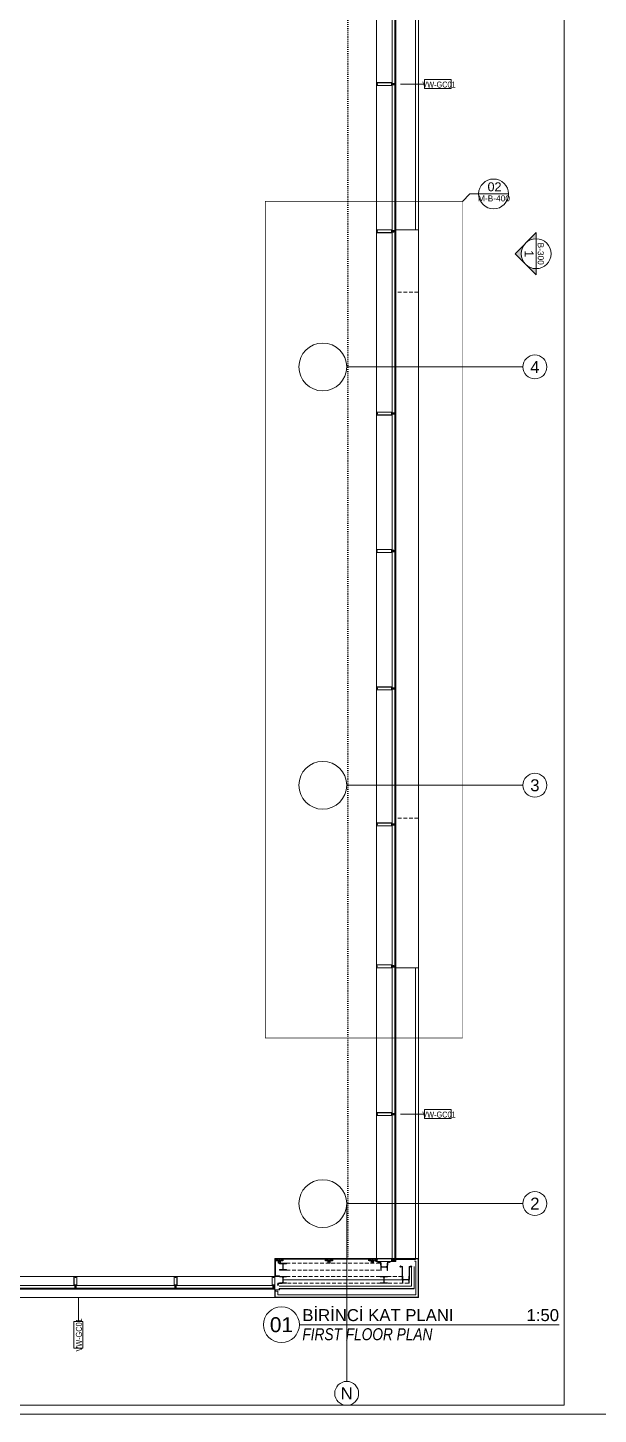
# Model space of a CAD drawing. Extents: x -2365 to 41970, y -230 to 8114.
# Drawn here: x 19547 to 20502, y 0 to 2320 of the extents above; entities that cross this region are included whole.
import ezdxf
from ezdxf.enums import TextEntityAlignment as Align

# ---------------------------------------------------------------- set-up
doc = ezdxf.new("R2010")
doc.units = 0
doc.header["$LTSCALE"] = 25
for name, pattern in [('DOT2', [0.125, 0, -0.125]), ('Grundrisse$0$AUSGEZOGEN', [2, 1, 1]), ('HIDDEN', [0.375, 0.25, -0.125]), ('HIDDEN2', [4.7625, 3.175, -1.5875])]:
    doc.linetypes.add(name, pattern=pattern)
doc.layers.get('0').update_dxf_attribs({"color": 9, "lineweight": 9})
for name, color, linetype, lineweight in [('01', 9, 'Continuous', 9), ('03', 18, 'Continuous', 9), ('06D', 9, 'Continuous', 9), ('09P', 9, 'Continuous', 9), ('10', 9, 'Continuous', 9), ('10A', 9, 'Continuous', 9), ('14', 9, 'Continuous', 9), ('15', 9, 'Continuous', 9), ('20', 9, 'DOT2', 9), ('21', 9, 'Continuous', 9), ('22', 8, 'Continuous', 9), ('24', 9, 'Continuous', 9), ('33', 9, 'BATTING', 9), ('40A', 9, 'Continuous', 9)]:
    doc.layers.add(name, color=color, linetype=linetype, lineweight=lineweight)
doc.styles.add('Arial', font='arial.ttf', dxfattribs={"height": 2.5})
doc.styles.add('MuuM_TEXT-ITALIC', font='ARIALNI.TTF')
doc.linetypes.add('BATTING', pattern='A,0.0001,-0.1,[134,ltypeshp.shx,S=0.1,R=0,X=-0.1,Y=0],-0.2,[134,ltypeshp.shx,S=0.1,R=180,X=0.1,Y=0],-0.1', length=0.4001)

# ---------------------------------------------------------------- blocks, each defined once
blk = doc.blocks.new('p-kolon-vw-çelik80')
at = {"layer": '01'}
blk.add_circle((0, 0), 40, dxfattribs=at)
blk = doc.blocks.new('0_drawinglabel')
blk.add_lwpolyline([(3, 0), (46.46, 0)])
blk.add_circle((0, 0), 3)
at = {"style": 'Arial'}
blk.add_attdef('CIZIMADI', text='', height=2, dxfattribs=at).set_placement((3.5, 0), align=Align.BOTTOM_LEFT)
blk.add_attdef('OLCEK', text='', height=2, dxfattribs=at).set_placement((46.46, 0), align=Align.BOTTOM_RIGHT)
blk.add_attdef('CIZIMNO', text='', height=2.5, dxfattribs=at).set_placement((0, 0), align=Align.MIDDLE)
at = {"style": 'MuuM_TEXT-ITALIC'}
blk.add_attdef('DRAWINGNAME', text='', height=2, dxfattribs=at).set_placement((3.5, -0.59), align=Align.TOP_LEFT)
blk.add_attdef('SCALE', text='', height=2, dxfattribs=at).set_placement((46.46, -0.59), align=Align.TOP_RIGHT)
blk = doc.blocks.new('prf-camderzi-20x6-p_1')
at = {"layer": '10A', "linetype": 'Continuous'}
for points in [[(0.2, -2.4), (0.1, -2.3), (0.1, 2.3), (0.2, 2.4), (0.8, 2.4), (0.8, 2.3), (0.9, 2.3), (1.2, 2.4), (1.2, 2.5), (0.1, 2.5), (0, 2.4), (0, 2.3), (0, -2.4), (0.1, -2.5), (0.1, -2.5), (1.2, -2.5), (1.2, -2.4), (0.9, -2.3), (0.8, -2.3), (0.8, -2.4)], [(1.1, 2.1), (1.1, 2), (1.1, 2), (1.2, 2), (1.2, 2.3), (0.8, 2.3), (0.8, 2.2), (0.8, 2.3), (0.7, 2.3), (0.7, 2.3), (0.5, 2.3), (0.4, 2.2), (0.2, 2.1), (0.2, 2.1), (0.2, 2.1), (0.3, 2.1), (0.6, 2.1), (0.7, 2), (0.7, 1.1), (0.8, 1), (0.9, 1), (1, 0.9), (1, 0), (1, 0), (1, 0), (1, -0.9), (0.9, -1), (0.8, -1), (0.7, -1.1), (0.7, -2), (0.6, -2), (0.3, -2), (0.2, -2.1), (0.2, -2.1), (0.2, -2.1), (0.4, -2.2), (0.5, -2.3), (0.7, -2.3), (0.7, -2.3), (0.8, -2.3), (0.8, -2.2), (0.8, -2.2), (1.2, -2.4), (1.2, -2), (1.1, -1.9), (1.1, -1.9), (1.1, -2.1), (0.9, -2.1), (0.8, -2), (0.8, -1.1), (1.1, -1.1), (1.1, -1.2), (1.1, -1.2), (1.2, -1.2), (1.2, 1.2), (1.1, 1.3), (1.1, 1.3), (1.1, 1.1), (0.8, 1.1), (0.8, 2), (0.9, 2.1)], [(6.2, -2.5), (31.9, -2.5), (32, -2.5), (32, -2.4), (32, 2.3), (31.9, 2.5), (31.9, 2.5), (6.2, 2.5), (6.2, 2.3), (6.3, 2.2), (6.4, 2.2), (6.4, 2.3), (6.6, 2.3), (6.6, 1.9), (6.6, 1.9), (6.6, 1.8), (6.6, 1.4), (6.4, 1.4), (6.4, 1.5), (6.3, 1.5), (6.2, 1.4), (6.2, 1.1), (6.4, 1.1), (6.4, 1.2), (6.6, 1.2), (6.6, 0.7), (6.5, 0.5), (6.4, 0.5), (5.3, 0.5), (5.2, 0.5), (5.2, 0.4), (5.3, 0.2), (5.4, 0.2), (5.5, 0.2), (5.6, 0.2), (5.6, 0.2), (5.6, 0.2), (5.8, 0.2), (5.8, 0.2), (5.8, 0.2), (6, 0.2), (6, 0.2), (6, 0.2), (6.1, 0.2), (6.2, 0.2), (6.2, 0.2), (6.3, 0.2), (6.3, 0.2), (6.4, 0.2), (6.4, 0.2), (6.6, 0.1), (6.7, 0), (6.6, -0.1), (6.4, -0.2), (6.3, -0.2), (6.2, -0.2), (6.2, -0.2), (6.1, -0.2), (6.1, -0.2), (6, -0.2), (5.9, -0.2), (5.9, -0.2), (5.9, -0.2), (5.7, -0.2), (5.7, -0.2), (5.7, -0.2), (5.6, -0.2), (5.5, -0.2), (5.5, -0.2), (5.4, -0.2), (5.3, -0.3), (5.2, -0.4), (5.2, -0.5), (5.3, -0.5), (6.4, -0.5), (6.5, -0.6), (6.6, -0.6), (6.6, -1.2), (6.4, -1.2), (6.4, -1.1), (6.2, -1.1), (6.2, -1.5), (6.3, -1.5), (6.4, -1.5), (6.4, -1.4), (6.6, -1.4), (6.6, -1.9), (6.6, -1.9), (6.6, -1.9), (6.6, -2.4), (6.4, -2.4), (6.4, -2.2), (6.3, -2.2), (6.2, -2.3)]]:
    blk.add_lwpolyline(points, close=True, dxfattribs=at)
at = {"layer": '10A', "linetype": 'Grundrisse$0$AUSGEZOGEN'}
for points in [[(5.2, -0.5), (5.2, -0.3), (5.3, -0.2), (5.4, -0.2), (5.6, -0.2), (5.8, -0.2), (5.8, -0.2), (5.9, -0.2), (5.9, -0.2), (5.9, -0.2), (6.1, -0.2), (6.2, -0.2), (6.2, -0.2), (6.4, -0.1), (6.4, 0), (6.4, 0.1), (6.2, 0.2), (6.2, 0.2), (6.1, 0.2), (5.9, 0.2), (5.9, 0.2), (5.9, 0.2), (5.8, 0.2), (5.8, 0.2), (5.6, 0.2), (5.4, 0.2), (5.3, 0.2), (5.2, 0.3), (5.2, 0.5), (2.4, 0.5), (2.3, 0.5), (2.1, 0.4), (2, 0.4), (2, 0.4), (2, 0.5), (2, 0.5), (2, 0.5), (1.4, 0.5), (1.3, 0.4), (1.4, 0.3), (1.5, 0.3), (1.5, 0.3), (1.5, 0.4), (1.8, 0.4), (1.9, 0.3), (2.2, 0), (2.2, 0), (2.2, 0), (1.9, -0.3), (1.8, -0.4), (1.5, -0.4), (1.5, -0.3), (1.5, -0.3), (1.4, -0.3), (1.3, -0.4), (1.4, -0.5), (1.4, -0.5), (2, -0.5), (2, -0.5), (2, -0.4), (2, -0.4), (2.1, -0.4), (2.3, -0.5), (2.4, -0.5)], [(2.8, 0.9), (2.8, 0.9), (2.7, 0.5), (2.8, 0.5), (2.9, 0.5), (2.9, 0.6), (2.9, 0.9), (3, 1), (3.1, 1.1), (3.4, 1.1), (3.5, 1.1), (3.5, 1.2), (3.4, 1.2), (3.1, 1.2), (3.1, 1.2), (3, 1.2), (3, 1.2), (3, 1.1), (2.9, 1.1), (2.9, 1.1), (2.8, 1), (2.8, 1)], [(3.7, 0.9), (3.7, 0.9), (3.6, 0.5), (3.7, 0.5), (3.8, 0.5), (3.8, 0.6), (3.8, 0.9), (3.9, 1), (4, 1.1), (4.3, 1.1), (4.3, 1.1), (4.4, 1.2), (4.3, 1.2), (4, 1.2), (4, 1.2), (3.9, 1.2), (3.9, 1.2), (3.8, 1.1), (3.8, 1.1), (3.8, 1.1), (3.7, 1), (3.7, 1)], [(4.6, 0.9), (4.5, 0.9), (4.5, 0.5), (4.6, 0.5), (4.7, 0.5), (4.7, 0.6), (4.7, 0.9), (4.8, 1), (4.9, 1.1), (5.2, 1.1), (5.2, 1.1), (5.2, 1.2), (5.2, 1.2), (4.9, 1.2), (4.9, 1.2), (4.8, 1.2), (4.8, 1.2), (4.7, 1.1), (4.7, 1.1), (4.6, 1.1), (4.6, 1), (4.6, 1)], [(2.8, -0.9), (2.8, -0.9), (2.7, -0.5), (2.8, -0.5), (2.9, -0.6), (2.9, -0.6), (2.9, -0.9), (3, -1), (3.1, -1.1), (3.4, -1.1), (3.5, -1.1), (3.5, -1.1), (3.4, -1.2), (3.1, -1.2), (3.1, -1.2), (3, -1.2), (3, -1.1), (3, -1.1), (2.9, -1.1), (2.9, -1.1), (2.8, -1), (2.8, -1)], [(3.7, -0.9), (3.7, -0.9), (3.6, -0.5), (3.7, -0.5), (3.8, -0.6), (3.8, -0.6), (3.8, -0.9), (3.9, -1), (4, -1.1), (4.3, -1.1), (4.3, -1.1), (4.4, -1.1), (4.3, -1.2), (4, -1.2), (4, -1.2), (3.9, -1.2), (3.9, -1.1), (3.8, -1.1), (3.8, -1.1), (3.8, -1.1), (3.7, -1), (3.7, -1)], [(4.6, -0.9), (4.5, -0.9), (4.5, -0.5), (4.6, -0.5), (4.7, -0.6), (4.7, -0.6), (4.7, -0.9), (4.8, -1), (4.9, -1.1), (5.2, -1.1), (5.2, -1.1), (5.2, -1.1), (5.2, -1.2), (4.9, -1.2), (4.9, -1.2), (4.8, -1.2), (4.8, -1.1), (4.7, -1.1), (4.7, -1.1), (4.6, -1.1), (4.6, -1), (4.6, -1)]]:
    blk.add_lwpolyline(points, close=True, dxfattribs=at)
at = {"layer": '10A', "linetype": 'Continuous'}
blk.add_lwpolyline([(6.8, -2.3), (6.8, 2.3), (31.8, 2.3), (31.8, 0.2), (31.7, 0.1), (31.3, 0.1), (31.2, 0.2), (31.2, 0.2), (31.2, 0.3), (31.1, 0.3), (31.1, 0.3), (31, 0.4), (31, 0.4), (31, 0.4), (30.9, 0.4), (30.8, 0.5), (30.8, 0.5), (30.7, 0.5), (30.7, 0.4), (30.6, 0.4), (30.6, 0.4), (30.5, 0.4), (30.5, 0.3), (30.4, 0.3), (30.4, 0.2), (30.5, 0.1), (30.7, 0.1), (30.7, 0.2), (30.7, 0.2), (30.8, 0.2), (30.9, 0.2), (30.9, 0.2), (30.9, 0.1), (31, 0.1), (31, 0), (31, -0.1), (30.9, -0.1), (30.9, -0.1), (30.9, -0.2), (30.8, -0.2), (30.7, -0.2), (30.7, -0.1), (30.7, -0.1), (30.6, -0.1), (30.5, -0.1), (30.4, -0.2), (30.4, -0.3), (30.5, -0.3), (30.5, -0.3), (30.6, -0.4), (30.6, -0.4), (30.7, -0.4), (30.7, -0.4), (30.8, -0.4), (30.8, -0.4), (30.9, -0.4), (31, -0.4), (31, -0.4), (31, -0.4), (31.1, -0.3), (31.1, -0.3), (31.2, -0.2), (31.2, -0.2), (31.2, -0.2), (31.3, -0.1), (31.7, -0.1), (31.8, -0.1), (31.8, -2.3), (6.8, -2.3)], dxfattribs=at)
blk = doc.blocks.new('p-profil-21')
at = {"layer": '10A', "linetype": 'Continuous'}
for points in [[(2.4, 20.8), (2.3, 20.9), (-2.3, 20.9), (-2.4, 20.8), (-2.4, 20.2), (-2.3, 20.2), (-2.3, 20.1), (-2.4, 19.8), (-2.5, 19.8), (-2.5, 20.8), (-2.4, 21), (-2.4, 21), (2.3, 21), (2.5, 20.9), (2.5, 20.8), (2.5, 19.8), (2.4, 19.8), (2.3, 20.1), (2.3, 20.2), (2.4, 20.2)], [(2.5, 14.7), (2.5, 0.1), (2.5, 0), (2.3, 0), (-2.4, 0), (-2.5, 0.1), (-2.5, 0.1), (-2.5, 14.7), (-2.3, 14.7), (-2.2, 14.7), (-2.2, 14.6), (-2.3, 14.6), (-2.3, 14.4), (-1.9, 14.4), (-1.9, 14.4), (-1.8, 14.4), (-1.4, 14.4), (-1.4, 14.6), (-1.5, 14.6), (-1.5, 14.7), (-1.4, 14.7), (-1.1, 14.7), (-1.1, 14.6), (-1.2, 14.6), (-1.2, 14.4), (-0.7, 14.4), (-0.5, 14.5), (-0.5, 14.6), (-0.5, 15.7), (-0.5, 15.7), (-0.4, 15.7), (-0.2, 15.6), (-0.2, 15.6), (-0.2, 15.5), (-0.2, 15.4), (-0.2, 15.4), (-0.2, 15.4), (-0.2, 15.2), (-0.2, 15.2), (-0.2, 15.2), (-0.2, 15), (-0.2, 15), (-0.2, 15), (-0.2, 14.9), (-0.2, 14.8), (-0.2, 14.8), (-0.2, 14.7), (-0.2, 14.7), (-0.2, 14.6), (-0.2, 14.6), (-0.1, 14.4), (0, 14.3), (0.1, 14.4), (0.2, 14.6), (0.2, 14.7), (0.2, 14.7), (0.2, 14.8), (0.2, 14.9), (0.2, 14.9), (0.2, 15), (0.2, 15.1), (0.2, 15.1), (0.2, 15.1), (0.2, 15.3), (0.2, 15.3), (0.2, 15.3), (0.2, 15.4), (0.2, 15.5), (0.2, 15.5), (0.2, 15.6), (0.3, 15.6), (0.4, 15.7), (0.5, 15.7), (0.5, 15.7), (0.5, 14.6), (0.6, 14.5), (0.6, 14.4), (1.2, 14.4), (1.2, 14.6), (1.1, 14.6), (1.1, 14.7), (1.5, 14.7), (1.5, 14.7), (1.5, 14.6), (1.4, 14.6), (1.4, 14.4), (1.9, 14.4), (1.9, 14.4), (1.9, 14.4), (2.4, 14.4), (2.4, 14.6), (2.2, 14.6), (2.2, 14.7), (2.3, 14.7)], [(-2.1, 19.9), (-2, 19.9), (-2, 19.9), (-2, 19.8), (-2.4, 19.8), (-2.3, 20.2), (-2.2, 20.2), (-2.3, 20.2), (-2.3, 20.3), (-2.3, 20.3), (-2.3, 20.5), (-2.2, 20.6), (-2.1, 20.8), (-2.1, 20.8), (-2.1, 20.8), (-2.1, 20.7), (-2.1, 20.4), (-2, 20.3), (-1.1, 20.3), (-1, 20.2), (-1, 20.1), (-0.9, 20), (0, 20), (0, 20), (0, 20), (0.9, 20), (1, 20.1), (1, 20.2), (1.1, 20.3), (2, 20.3), (2, 20.4), (2, 20.7), (2.1, 20.8), (2.1, 20.8), (2.1, 20.8), (2.2, 20.6), (2.3, 20.5), (2.3, 20.3), (2.3, 20.3), (2.3, 20.2), (2.2, 20.2), (2.2, 20.2), (2.3, 19.8), (2, 19.8), (1.9, 19.9), (1.9, 19.9), (2.1, 19.9), (2.1, 20.1), (2, 20.2), (1.1, 20.2), (1.1, 19.9), (1.2, 19.9), (1.2, 19.9), (1.2, 19.8), (-1.2, 19.8), (-1.3, 19.9), (-1.3, 19.9), (-1.1, 19.9), (-1.1, 20.2), (-2, 20.2), (-2.1, 20.1)]]:
    blk.add_lwpolyline(points, close=True, dxfattribs=at)
blk.add_lwpolyline([(2.3, 14.1), (-2.3, 14.1), (-2.3, 0.2), (-0.2, 0.2), (-0.1, 0.3), (-0.1, 0.7), (-0.2, 0.8), (-0.2, 0.8), (-0.3, 0.8), (-0.3, 0.9), (-0.3, 0.9), (-0.4, 1), (-0.4, 1), (-0.4, 1), (-0.4, 1.1), (-0.5, 1.2), (-0.5, 1.2), (-0.5, 1.3), (-0.4, 1.3), (-0.4, 1.4), (-0.4, 1.4), (-0.4, 1.5), (-0.3, 1.5), (-0.3, 1.6), (-0.2, 1.6), (-0.1, 1.5), (-0.1, 1.3), (-0.2, 1.3), (-0.2, 1.3), (-0.2, 1.2), (-0.2, 1.1), (-0.2, 1.1), (-0.1, 1.1), (-0.1, 1), (0, 1), (0.1, 1), (0.1, 1.1), (0.1, 1.1), (0.2, 1.1), (0.2, 1.2), (0.2, 1.3), (0.1, 1.3), (0.1, 1.3), (0.1, 1.4), (0.1, 1.5), (0.2, 1.6), (0.3, 1.6), (0.3, 1.5), (0.3, 1.5), (0.4, 1.4), (0.4, 1.4), (0.4, 1.3), (0.4, 1.3), (0.4, 1.2), (0.4, 1.2), (0.4, 1.1), (0.4, 1), (0.4, 1), (0.4, 1), (0.3, 0.9), (0.3, 0.9), (0.2, 0.8), (0.2, 0.8), (0.2, 0.8), (0.1, 0.7), (0.1, 0.3), (0.1, 0.2), (2.3, 0.2), (2.3, 14.1)], dxfattribs=at)
at = {"layer": '10A', "linetype": 'Grundrisse$0$AUSGEZOGEN'}
for points in [[(-0.9, 18.2), (-0.9, 18.2), (-0.5, 18.3), (-0.5, 18.2), (-0.6, 18.1), (-0.6, 18.1), (-0.9, 18.1), (-1, 18), (-1.1, 17.9), (-1.1, 17.6), (-1.1, 17.5), (-1.2, 17.5), (-1.2, 17.6), (-1.2, 17.9), (-1.2, 17.9), (-1.2, 18), (-1.2, 18), (-1.1, 18), (-1.1, 18.1), (-1.1, 18.1), (-1, 18.2), (-1, 18.2)], [(-0.9, 17.3), (-0.9, 17.3), (-0.5, 17.4), (-0.5, 17.3), (-0.6, 17.2), (-0.6, 17.2), (-0.9, 17.2), (-1, 17.1), (-1.1, 17), (-1.1, 16.7), (-1.1, 16.7), (-1.2, 16.6), (-1.2, 16.7), (-1.2, 17), (-1.2, 17), (-1.2, 17.1), (-1.2, 17.1), (-1.1, 17.2), (-1.1, 17.2), (-1.1, 17.2), (-1, 17.3), (-1, 17.3)], [(-0.9, 16.4), (-0.9, 16.5), (-0.5, 16.5), (-0.5, 16.4), (-0.6, 16.3), (-0.6, 16.3), (-0.9, 16.3), (-1, 16.2), (-1.1, 16.1), (-1.1, 15.8), (-1.1, 15.8), (-1.2, 15.8), (-1.2, 15.8), (-1.2, 16.1), (-1.2, 16.1), (-1.2, 16.2), (-1.2, 16.2), (-1.1, 16.3), (-1.1, 16.3), (-1.1, 16.4), (-1, 16.4), (-1, 16.4)], [(0.5, 15.8), (0.3, 15.8), (0.2, 15.7), (0.2, 15.6), (0.2, 15.4), (0.2, 15.2), (0.2, 15.2), (0.2, 15.1), (0.2, 15.1), (0.2, 15.1), (0.2, 14.9), (0.2, 14.8), (0.2, 14.8), (0.1, 14.6), (0, 14.6), (-0.1, 14.6), (-0.2, 14.8), (-0.2, 14.8), (-0.2, 14.9), (-0.2, 15.1), (-0.2, 15.1), (-0.2, 15.1), (-0.2, 15.2), (-0.2, 15.2), (-0.2, 15.4), (-0.2, 15.6), (-0.2, 15.7), (-0.3, 15.8), (-0.5, 15.8), (-0.5, 18.6), (-0.5, 18.7), (-0.4, 18.9), (-0.4, 19), (-0.4, 19), (-0.5, 19), (-0.5, 19), (-0.5, 19), (-0.5, 19.6), (-0.4, 19.7), (-0.3, 19.6), (-0.3, 19.5), (-0.3, 19.5), (-0.4, 19.5), (-0.4, 19.2), (-0.3, 19.1), (0, 18.8), (0, 18.8), (0, 18.8), (0.3, 19.1), (0.4, 19.2), (0.4, 19.5), (0.3, 19.5), (0.3, 19.5), (0.3, 19.6), (0.4, 19.7), (0.5, 19.6), (0.5, 19.6), (0.5, 19), (0.5, 19), (0.4, 19), (0.4, 19), (0.4, 18.9), (0.5, 18.7), (0.5, 18.6)], [(0.9, 18.2), (0.9, 18.2), (0.5, 18.3), (0.5, 18.2), (0.5, 18.1), (0.6, 18.1), (0.9, 18.1), (1, 18), (1.1, 17.9), (1.1, 17.6), (1.1, 17.5), (1.1, 17.5), (1.2, 17.6), (1.2, 17.9), (1.2, 17.9), (1.2, 18), (1.1, 18), (1.1, 18), (1.1, 18.1), (1.1, 18.1), (1, 18.2), (1, 18.2)], [(0.9, 17.3), (0.9, 17.3), (0.5, 17.4), (0.5, 17.3), (0.5, 17.2), (0.6, 17.2), (0.9, 17.2), (1, 17.1), (1.1, 17), (1.1, 16.7), (1.1, 16.7), (1.1, 16.6), (1.2, 16.7), (1.2, 17), (1.2, 17), (1.2, 17.1), (1.1, 17.1), (1.1, 17.2), (1.1, 17.2), (1.1, 17.2), (1, 17.3), (1, 17.3)], [(0.9, 16.4), (0.9, 16.5), (0.5, 16.5), (0.5, 16.4), (0.5, 16.3), (0.6, 16.3), (0.9, 16.3), (1, 16.2), (1.1, 16.1), (1.1, 15.8), (1.1, 15.8), (1.1, 15.8), (1.2, 15.8), (1.2, 16.1), (1.2, 16.1), (1.2, 16.2), (1.1, 16.2), (1.1, 16.3), (1.1, 16.3), (1.1, 16.4), (1, 16.4), (1, 16.4)]]:
    blk.add_lwpolyline(points, close=True, dxfattribs=at)
blk = doc.blocks.new('*U51')
for points in [[(-0.1, -0.4), (-0.6, -0.4), (-0.6, 0.4), (-0.1, 0.4)], [(-0.1, 0.6), (0, 0.6), (0, -0.6), (-0.1, -0.6)], [(0.8, 0.6), (0.7, 0.6), (0.7, -0.6), (0.8, -0.6)], [(0.8, -0.4), (1.3, -0.4), (1.3, 0.4), (0.8, 0.4)]]:
    blk.add_lwpolyline(points, close=True)
for points in [[(0.7, 0.2), (0, 0.2)], [(0.7, -0.2), (0, -0.2)]]:
    blk.add_lwpolyline(points)
blk = doc.blocks.new('*U618')
for points in [[(-0.1, -0.4), (-0.6, -0.4), (-0.6, 0.4), (-0.1, 0.4)], [(-0.1, 0.6), (0, 0.6), (0, -0.6), (-0.1, -0.6)], [(1.1, 0.6), (1, 0.6), (1, -0.6), (1.1, -0.6)], [(1.1, -0.4), (1.5, -0.4), (1.5, 0.4), (1.1, 0.4)]]:
    blk.add_lwpolyline(points, close=True)
for points in [[(1, 0.2), (0, 0.2)], [(1, -0.2), (0, -0.2)]]:
    blk.add_lwpolyline(points)
blk = doc.blocks.new('*U617')
for points in [[(-0.1, -0.4), (-0.6, -0.4), (-0.6, 0.4), (-0.1, 0.4)], [(-0.1, 0.6), (0, 0.6), (0, -0.6), (-0.1, -0.6)], [(1.3, 0.6), (1.2, 0.6), (1.2, -0.6), (1.3, -0.6)], [(1.3, -0.4), (1.8, -0.4), (1.8, 0.4), (1.3, 0.4)]]:
    blk.add_lwpolyline(points, close=True)
for points in [[(1.2, 0.2), (0, 0.2)], [(1.2, -0.2), (0, -0.2)]]:
    blk.add_lwpolyline(points)
blk = doc.blocks.new('Prf-40x40')
for points in [[(1.5, -2), (-1.5, -2, -0.414214), (-2, -1.5), (-2, 1.5, -0.414214), (-1.5, 2), (1.5, 2, -0.414214), (2, 1.5), (2, -1.5, -0.414214)], [(1.5, -1.7), (-1.5, -1.7, -0.414214), (-1.7, -1.5), (-1.7, 1.5, -0.414214), (-1.5, 1.7), (1.5, 1.7, -0.414214), (1.7, 1.5), (1.7, -1.5, -0.414214)]]:
    blk.add_lwpolyline(points, format="xyb", close=True)
blk.add_point((0, 0))
blk = doc.blocks.new('VIDA-GY2')
for p, q in [((0, 6), (-3, 6)), ((0, 5), (-3, 5)), ((0, 9), (0, 6)), ((0, 9), (0, 6)), ((3, 6), (0, 6)), ((0, 5), (0, 2)), ((0, 5), (0, 2)), ((3, 5), (0, 5))]:
    blk.add_line(p, q)
blk.add_circle((0, 5), 5.4)
for centre, start, end in [((-1, 5), 166.2259, 193.7741), ((0, 7), 76.2259, 103.7741), ((0, 4), 256.2259, 283.7741), ((1, 5), 346.2259, 13.7741)]:
    blk.add_arc(centre, 2.1, start, end)
blk = doc.blocks.new('A$C24435FA4')
for p, q in [((6.8, 6.2, 0), (4, 6.2, 0)), ((4.2, 1.1, 0), (4, 1.1, 0)), ((4, 1.1, 0), (4, -1.1, 0)), ((4.2, 1.1, 0), (4.2, -1.1, 0)), ((4.3, 5.3, 0), (6.8, 5.3, 0)), ((4.3, 5.3, 0), (4.3, -5.3, 0)), ((4.3, -5.3, 0), (4.3, 5.3, 0)), ((4.3, 0.9, 0), (4.9, 0.9, 0)), ((4.3, 0.5, 0), (4.9, 0.5, 0)), ((5, 0.7, 0), (5, -0.7, 0)), ((5, 0.5, 0), (6.3, 0.5, 0)), ((5.2, -0.5, 0), (5.2, 0.5, 0)), ((5.3, -0.5, 0), (5.3, 0.5, 0)), ((5.5, -0.5, 0), (5.5, 0.5, 0)), ((5.7, -0.5, 0), (5.7, 0.5, 0)), ((5.8, -0.5, 0), (5.8, 0.5, 0)), ((6, -0.5, 0), (6, 0.5, 0)), ((6.1, -0.5, 0), (6.1, 0.5, 0)), ((6.3, -0.5, 0), (6.3, 0.5, 0)), ((6.8, 5.2, 0), (6.8, 6.2, 0)), ((6.8, -5.3, 0), (6.8, 5.3, 0)), ((4.2, -1.1, 0), (4, -1.1, 0)), ((4, -6.3, 0), (6.8, -6.3)), ((4.3, -0.5, 0), (4.9, -0.5, 0)), ((4.3, -1, 0), (4.9, -1, 0)), ((4.3, -5.3, 0), (6.8, -5.3, 0)), ((5, -0.5, 0), (6.3, -0.5, 0)), ((6.8, -6.3, 0), (6.8, -5.3, 0))]:
    blk.add_line(p, q)
for centre, radius, start, end in [((4.1, 6.3, 0), 0.129, 200.3002, 318.4444), ((4.1, 6.1, 0), 0.129, 200.3002, 318.4444), ((4.1, 5.9, 0), 0.129, 200.3002, 318.4444), ((4.1, 5.7, 0), 0.129, 200.3002, 318.4444), ((4.1, 5.5, 0), 0.129, 200.3002, 318.4444), ((4.1, 5.3, 0), 0.129, 200.3002, 318.4444), ((4.1, 5.1, 0), 0.129, 200.3002, 318.4444), ((4.1, 4.9, 0), 0.129, 200.3002, 318.4444), ((4.1, 4.7, 0), 0.129, 200.3002, 318.4444), ((4.1, 4.5, 0), 0.129, 200.3002, 318.4444), ((4.1, 4.3, 0), 0.129, 200.3002, 318.4444), ((4.1, 4.1, 0), 0.129, 200.3002, 318.4444), ((4.1, 3.9, 0), 0.129, 200.3002, 318.4444), ((4.1, 3.7, 0), 0.129, 200.3002, 318.4444), ((4.1, 3.5, 0), 0.129, 200.3002, 318.4444), ((4.1, 3.3, 0), 0.129, 200.3002, 318.4444), ((4.1, 3.1, 0), 0.129, 200.3002, 318.4444), ((4.1, 2.9, 0), 0.129, 200.3002, 318.4444), ((4.1, 2.7, 0), 0.129, 200.3002, 318.4444), ((4.1, 2.5, 0), 0.129, 200.3002, 318.4444), ((4.1, 2.3, 0), 0.129, 200.3002, 318.4444), ((4.1, 2.1, 0), 0.129, 200.3002, 318.4444), ((4.1, 1.9, 0), 0.129, 200.3002, 318.4444), ((4.1, 1.7, 0), 0.129, 200.3002, 318.4444), ((4.1, 1.5, 0), 0.129, 200.3002, 318.4444), ((4.1, 1.3, 0), 0.129, 200.3002, 318.4444), ((4.1, 1.1, 0), 0.129, 200.3002, 318.4444), ((4.1, 0.9, 0), 0.129, 200.3002, 318.4444), ((4.1, 0.7, 0), 0.129, 200.3002, 318.4444), ((4.1, 0.5, 0), 0.129, 200.3002, 318.4444), ((4.1, 0.3, 0), 0.129, 200.3002, 318.4444), ((4.1, 0.1, 0), 0.129, 200.3002, 318.4444), ((4.5, 0.7), 0.303, 132.075, 227.925), ((5.5, 0), 1.3, 157.3801, 202.6199), ((4.7, 0.7), 0.303, 312.075, 47.925), ((3.7, 0), 1.3, 337.3801, 22.6199), ((4.1, -0.1, 0), 0.129, 200.3002, 318.4444), ((4.1, -0.3, 0), 0.129, 200.3002, 318.4444), ((4.1, -0.5, 0), 0.129, 200.3002, 318.4444), ((4.1, -0.7, 0), 0.129, 200.3002, 318.4444), ((4.1, -0.9, 0), 0.129, 200.3002, 318.4444), ((4.1, -1.1, 0), 0.129, 200.3002, 318.4444), ((4.1, -1.3, 0), 0.129, 200.3002, 318.4444), ((4.1, -1.5, 0), 0.129, 200.3002, 318.4444), ((4.1, -1.7, 0), 0.129, 200.3002, 318.4444), ((4.1, -1.9, 0), 0.129, 200.3002, 318.4444), ((4.1, -2.1, 0), 0.129, 200.3002, 318.4444), ((4.1, -2.3, 0), 0.129, 200.3002, 318.4444), ((4.1, -2.5, 0), 0.129, 200.3002, 318.4444), ((4.1, -2.7, 0), 0.129, 200.3002, 318.4444), ((4.1, -2.9, 0), 0.129, 200.3002, 318.4444), ((4.1, -3.1, 0), 0.129, 200.3002, 318.4444), ((4.1, -3.3, 0), 0.129, 200.3002, 318.4444), ((4.1, -3.5, 0), 0.129, 200.3002, 318.4444), ((4.1, -3.7, 0), 0.129, 200.3002, 318.4444), ((4.1, -3.9, 0), 0.129, 200.3002, 318.4444), ((4.1, -4.1, 0), 0.129, 200.3002, 318.4444), ((4.1, -4.3, 0), 0.129, 200.3002, 318.4444), ((4.1, -4.5, 0), 0.129, 200.3002, 318.4444), ((4.1, -4.7, 0), 0.129, 200.3002, 318.4444), ((4.1, -4.9, 0), 0.129, 200.3002, 318.4444), ((4.1, -5.1, 0), 0.129, 200.3002, 318.4444), ((4.1, -5.3, 0), 0.129, 200.3002, 318.4444), ((4.1, -5.5, 0), 0.129, 200.3002, 318.4444), ((4.1, -5.7, 0), 0.129, 200.3002, 318.4444), ((4.1, -5.9, 0), 0.129, 200.3002, 318.4444), ((4.1, -6.1, 0), 0.129, 200.3002, 318.4444), ((4.5, -0.7), 0.303, 132.075, 227.925), ((4.7, -0.7), 0.303, 312.075, 47.925)]:
    blk.add_arc(centre, radius, start, end)
at = {"xscale": 0.09999999997671699, "yscale": 0.09999999997671699, "zscale": 0.09999999997671699, "rotation": 179.9999994663915}
for p in [(5.6, 3.5, 0), (5.6, -2.5, 0)]:
    blk.add_blockref('VIDA-GY2', p, dxfattribs=at)
at = {"layer": '10'}
blk.add_blockref('Prf-40x40', (2, 0), dxfattribs=at)
blk = doc.blocks.new('p-cephe-kose')
at = {"layer": '09P'}
h = blk.add_hatch(dxfattribs=at)
h.set_pattern_fill('ANSI31', color=256, scale=2, angle=180, style=0)
h.set_pattern_definition([(315, (-235.27782, -19.0209), (-0.176777, -0.176777), [])])
h.paths.add_polyline_path([(-228.2, -23.6), (-235, -23.6), (-235, -20), (-234.6, -20), (-234.6, -23.2), (-228.2, -23.2)])
h = blk.add_hatch(dxfattribs=at)
h.set_pattern_fill('ANSI31', color=256, scale=2, angle=90, style=0)
h.set_pattern_definition([(135, (-498170.25838, -156275.56962), (-0.1767766953, -0.1767766953), [])])
edge = h.paths.add_edge_path()
edge.add_line((-220.7, -23.6), (-232.7, -23.6))
edge.add_line((-232.7, -23.6), (-232.7, -24.4))
edge.add_line((-232.7, -24.4), (-228.2, -24.4))
edge.add_arc((-228.2, -25.6), 1.2, 0, 90, ccw=False)
edge.add_line((-227, -25.6), (-227, -33))
edge.add_arc((-228.2, -33), 1.2, -90, 0, ccw=False)
edge.add_line((-228.2, -34.2), (-232.7, -34.2))
edge.add_line((-232.7, -34.2), (-232.7, -35))
edge.add_line((-232.7, -35), (-220.7, -35))
edge.add_line((-220.7, -35), (-220.7, -34.2))
edge.add_line((-220.7, -34.2), (-225.3, -34.2))
edge.add_arc((-225.3, -33), 1.2, 180, 270, ccw=False)
edge.add_line((-226.5, -33), (-226.5, -25.6))
edge.add_arc((-225.3, -25.6), 1.2, 90, 180, ccw=False)
edge.add_line((-225.3, -24.4), (-220.7, -24.4))
edge.add_line((-220.7, -24.4), (-220.7, -23.6))
h = blk.add_hatch(dxfattribs=at)
h.set_pattern_fill('ANSI31', color=256, scale=2, angle=90, style=0)
h.set_pattern_definition([(135, (-498170.25838, -156297.74955), (-0.1767766953, -0.1767766953), [])])
edge = h.paths.add_edge_path()
edge.add_line((-220.7, -45.8), (-232.7, -45.8))
edge.add_line((-232.7, -45.8), (-232.7, -46.6))
edge.add_line((-232.7, -46.6), (-228.2, -46.6))
edge.add_arc((-228.2, -47.8), 1.2, 360, 450, ccw=False)
edge.add_line((-227, -47.8), (-227, -55.2))
edge.add_arc((-228.2, -55.2), 1.2, 270, 360, ccw=False)
edge.add_line((-228.2, -56.4), (-232.7, -56.4))
edge.add_line((-232.7, -56.4), (-232.7, -57.2))
edge.add_line((-232.7, -57.2), (-220.7, -57.2))
edge.add_line((-220.7, -57.2), (-220.7, -56.4))
edge.add_line((-220.7, -56.4), (-225.3, -56.4))
edge.add_arc((-225.3, -55.2), 1.2, 180, 270, ccw=False)
edge.add_line((-226.5, -55.2), (-226.5, -47.8))
edge.add_arc((-225.3, -47.8), 1.2, 450, 540, ccw=False)
edge.add_line((-225.3, -46.6), (-220.7, -46.6))
edge.add_line((-220.7, -46.6), (-220.7, -45.8))
h = blk.add_hatch(dxfattribs=at)
h.set_pattern_fill('ANSI31', color=256, scale=2, angle=90, style=0)
h.set_pattern_definition([(135, (-498160.135, -156275.56962), (-0.1767766953, -0.1767766953), [])])
edge = h.paths.add_edge_path()
edge.add_line((-51.7, -23.6), (-63.7, -23.6))
edge.add_line((-63.7, -23.6), (-63.7, -24.4))
edge.add_line((-63.7, -24.4), (-59.1, -24.4))
edge.add_arc((-59.1, -25.6), 1.2, 0, 90, ccw=False)
edge.add_line((-57.9, -25.6), (-57.9, -33))
edge.add_arc((-59.1, -33), 1.2, -90, 0, ccw=False)
edge.add_line((-59.1, -34.2), (-63.7, -34.2))
edge.add_line((-63.7, -34.2), (-63.7, -35))
edge.add_line((-63.7, -35), (-51.7, -35))
edge.add_line((-51.7, -35), (-51.7, -34.2))
edge.add_line((-51.7, -34.2), (-56.2, -34.2))
edge.add_arc((-56.2, -33), 1.2, 180, 270, ccw=False)
edge.add_line((-57.4, -33), (-57.4, -25.6))
edge.add_arc((-56.2, -25.6), 1.2, 90, 180, ccw=False)
edge.add_line((-56.2, -24.4), (-51.7, -24.4))
edge.add_line((-51.7, -24.4), (-51.7, -23.6))
h = blk.add_hatch(dxfattribs=at)
h.set_pattern_fill('ANSI31', color=256, scale=2, angle=90, style=0)
h.set_pattern_definition([(135, (-498161.6788, -156326.59458), (-0.1767766953, -0.1767766953), [])])
edge = h.paths.add_edge_path()
edge.add_line((-51.7, -45.2), (-51.7, -57.2))
edge.add_line((-51.7, -57.2), (-52.5, -57.2))
edge.add_line((-52.5, -57.2), (-52.5, -52.6))
edge.add_arc((-53.7, -52.6), 1.2, 0, 90)
edge.add_line((-53.7, -51.4), (-61.1, -51.4))
edge.add_arc((-61.1, -52.6), 1.2, 90, 180)
edge.add_line((-62.3, -52.6), (-62.3, -57.2))
edge.add_line((-62.3, -57.2), (-63.1, -57.2))
edge.add_line((-63.1, -57.2), (-63.1, -45.2))
edge.add_line((-63.1, -45.2), (-62.3, -45.2))
edge.add_line((-62.3, -45.2), (-62.3, -49.7))
edge.add_arc((-61.1, -49.7), 1.2, 180, 270)
edge.add_line((-61.1, -50.9), (-53.7, -50.9))
edge.add_arc((-53.7, -49.7), 1.2, 270, 360)
edge.add_line((-52.5, -49.7), (-52.5, -45.2))
edge.add_line((-52.5, -45.2), (-51.7, -45.2))
h = blk.add_hatch(dxfattribs=at)
h.set_pattern_fill('ANSI31', color=256, scale=2, angle=90, style=0)
h.set_pattern_definition([(135, (-15.31695, -44.59016), (-0.1767767, -0.1767767), [])])
edge = h.paths.add_edge_path()
edge.add_line((-15.3, -23.6), (-15.3, -35.6))
edge.add_line((-15.3, -35.6), (-16.1, -35.6))
edge.add_line((-16.1, -35.6), (-16.1, -31.1))
edge.add_arc((-17.3, -31.1), 1.2, 0, 90)
edge.add_line((-17.3, -29.9), (-24.7, -29.9))
edge.add_arc((-24.7, -31.1), 1.2, 90, 180)
edge.add_line((-25.9, -31.1), (-25.9, -35.6))
edge.add_line((-25.9, -35.6), (-26.7, -35.6))
edge.add_line((-26.7, -35.6), (-26.7, -23.6))
edge.add_line((-26.7, -23.6), (-25.9, -23.6))
edge.add_line((-25.9, -23.6), (-25.9, -28.2))
edge.add_arc((-24.7, -28.2), 1.2, 180, 270)
edge.add_line((-24.7, -29.4), (-17.3, -29.4))
edge.add_arc((-17.3, -28.2), 1.2, 270, 360)
edge.add_line((-16.1, -28.2), (-16.1, -23.6))
edge.add_line((-16.1, -23.6), (-15.3, -23.6))
at = {"layer": '06D'}
blk.add_lwpolyline([(-239.5, -10.5), (-235.5, -10.5), (-235.5, -4.5), (-235.5, -4.5), (-4.5, -4.5), (-4.5, -60.5), (-6.7, -60.5)], dxfattribs=at)
at = {"layer": '10'}
for points in [[(-228.2, -23.6), (-235, -23.6), (-235, -20), (-234.6, -20), (-234.6, -23.2), (-228.2, -23.2)], [(-39.7, -61.2), (-39.7, -60), (-39.8, -59.9), (-43.7, -59.9), (-43.8, -60), (-43.8, -61.2), (-43.7, -61.3), (-39.8, -61.3)], [(-39.9, -61), (-39.9, -60.2), (-40, -60.1), (-43.5, -60.1), (-43.6, -60.2), (-43.6, -61), (-43.5, -61.1), (-40, -61.1)]]:
    blk.add_lwpolyline(points, close=True, dxfattribs=at)
for points in [[(-220.7, -23.6), (-232.7, -23.6), (-232.7, -24.4), (-228.2, -24.4, -0.414214), (-227, -25.6), (-227, -33, -0.414214), (-228.2, -34.2), (-232.7, -34.2), (-232.7, -35), (-220.7, -35), (-220.7, -34.2), (-225.3, -34.2, -0.414214), (-226.5, -33), (-226.5, -25.6, -0.414214), (-225.3, -24.4), (-220.7, -24.4)], [(-51.7, -23.6), (-63.7, -23.6), (-63.7, -24.4), (-59.1, -24.4, -0.414214), (-57.9, -25.6), (-57.9, -33, -0.414214), (-59.1, -34.2), (-63.7, -34.2), (-63.7, -35), (-51.7, -35), (-51.7, -34.2), (-56.2, -34.2, -0.414214), (-57.4, -33), (-57.4, -25.6, -0.414214), (-56.2, -24.4), (-51.7, -24.4)], [(-51.7, -45.2), (-51.7, -57.2), (-52.5, -57.2), (-52.5, -52.6, 0.414214), (-53.7, -51.4), (-61.1, -51.4, 0.414214), (-62.3, -52.6), (-62.3, -57.2), (-63.1, -57.2), (-63.1, -45.2), (-62.3, -45.2), (-62.3, -49.7, 0.414214), (-61.1, -50.9), (-53.7, -50.9, 0.414214), (-52.5, -49.7), (-52.5, -45.2)], [(-15.3, -23.6), (-15.3, -35.6), (-16.1, -35.6), (-16.1, -31.1, 0.414214), (-17.3, -29.9), (-24.7, -29.9, 0.414214), (-25.9, -31.1), (-25.9, -35.6), (-26.7, -35.6), (-26.7, -23.6), (-25.9, -23.6), (-25.9, -28.2, 0.414214), (-24.7, -29.4), (-17.3, -29.4, 0.414214), (-16.1, -28.2), (-16.1, -23.6)]]:
    blk.add_lwpolyline(points, format="xyb", close=True, dxfattribs=at)
at = {"layer": '10', "elevation": 0}
blk.add_lwpolyline([(-220.7, -45.8), (-232.7, -45.8), (-232.7, -46.6), (-228.2, -46.6, -0.414214), (-227, -47.8), (-227, -55.2, -0.414214), (-228.2, -56.4), (-232.7, -56.4), (-232.7, -57.2), (-220.7, -57.2), (-220.7, -56.4), (-225.3, -56.4, -0.414214), (-226.5, -55.2), (-226.5, -47.8, -0.414214), (-225.3, -46.6), (-220.7, -46.6)], format="xyb", close=True, dxfattribs=at)
at = {"layer": '10A'}
for points in [[(-4.9, -64.5), (-0.5, -64.5), (-0.5, -0.5), (-239.5, -0.5), (-239.5, -13), (-240, -13), (-240, 0), (0, 0), (0, -65), (-4.9, -65)], [(-31.3, -51.6), (-31.3, -51.2), (-27.1, -51.2), (-27.1, -29.9), (-26.7, -29.9), (-26.7, -51.6)], [(-10.7, -51.2), (-14.9, -51.2), (-14.9, -29.9), (-15.3, -29.9), (-15.3, -51.6), (-10.7, -51.6)], [(-67.7, -59.1), (-67.7, -58.7), (-63.5, -58.7), (-63.5, -53.9), (-63.1, -53.9), (-63.1, -59.1)], [(-47.1, -58.9), (-51.3, -58.9), (-51.3, -53.9), (-51.7, -53.9), (-51.7, -59.3), (-47.1, -59.3)]]:
    blk.add_lwpolyline(points, close=True, dxfattribs=at)
blk.add_lwpolyline([(-6.8, -51.6), (-6.8, -14.6), (-6.8, -14.6), (-232.6, -14.6), (-232.6, -12.6), (-239.1, -12.6), (-239.1, -10.5), (-239.5, -10.5), (-239.5, -13), (-233, -13), (-233, -15), (-7.2, -15), (-7.2, -51.6)], dxfattribs=at)
at = {"layer": '14'}
for points in [[(-70, -65), (-240, -65), (-240, -35)], [(-240, -35), (-232.7, -35), (-232.7, -36), (-239, -36)], [(-70, -65), (-70, -60), (-71, -60), (-71, -64), (-239, -64), (-239, -36)]]:
    blk.add_lwpolyline(points, dxfattribs=at)
at = {"layer": '15'}
blk.add_lwpolyline([(-37.1, -65), (-37.1, -63.5), (-4.9, -63.5), (-4.9, -65)], close=True, dxfattribs=at)
at = {"layer": '20', "linetype": 'HIDDEN'}
for points in [[(-16.2, -23.6), (-220.7, -23.6)], [(-220.7, -35), (-26.7, -35)]]:
    blk.add_lwpolyline(points, dxfattribs=at)
at = {"layer": '20', "linetype": 'HIDDEN', "elevation": 0}
for points in [[(-220.7, -45.8), (-63.1, -45.8)], [(-220.7, -57.2), (-63.1, -57.2)]]:
    blk.add_lwpolyline(points, dxfattribs=at)
at = {"layer": '33', "ltscale": 0.25}
for points in [[(-232.9, -18.7), (-11.5, -18.7), (-11.5, -50.8)], [(-226.5, -29.3), (-27, -29.3), (-27, -29.3)]]:
    blk.add_lwpolyline(points, dxfattribs=at)
at = {"layer": '06D', "extrusion": (0, 0, -1), "zscale": -1}
for name, p, rotation in [('*U51', (235.3, -21.8), 180), ('A$C24435FA4', (232.7, -57.2, 0), 270), ('A$C24435FA4', (149.6, -57.2, 0), 270), ('A$C24435FA4', (77.3, -57.2), 270)]:
    blk.add_blockref(name, p, dxfattribs=dict(at, rotation=rotation))
at = {"layer": '10A', "extrusion": (0, 0, -1), "xscale": -1, "zscale": -1, "rotation": 270}
for name, p in [('*U617', (66.1, -59.8)), ('*U618', (48.7, -59.8)), ('*U617', (29.7, -52.4)), ('*U618', (12.3, -52.2))]:
    blk.add_blockref(name, p, dxfattribs=at)
blk = doc.blocks.new('p-cephe-birincikat-onkisim')
at = {"layer": '06D'}
for points in [[(-70, -3732), (-70, -48)], [(0, -1523.5), (0, -3732)], [(-240, -3762), (-903.1, -3762)], [(-240, -3797), (-908.1, -3797)], [(-240, -3783), (-903.1, -3783)]]:
    blk.add_lwpolyline(points, dxfattribs=at)
for points in [[(-5, -2010.5), (-38, -2010.5), (-38, -1523.5), (-5, -1523.5)], [(-38, -3732), (-5, -3732), (-5, -3245.5), (-38, -3245.5)]]:
    blk.add_lwpolyline(points, close=True, dxfattribs=at)
at = {"layer": '10'}
for points in [[(0, -2010.5), (-38, -2010.5), (-38, -3245.5), (0, -3245.5)], [(0, -3732), (-240, -3732), (-240, -3797), (0, -3797)]]:
    blk.add_lwpolyline(points, close=True, dxfattribs=at)
at = {"layer": '15', "linetype": 'Continuous'}
for points in [[(-44, -1521.9), (-39.5, -1521.9), (-39.5, -1765.9), (-44, -1765.9)], [(-44, -2012.1), (-39.5, -2012.1), (-39.5, -1767.7), (-44, -1767.7)], [(-44, -2014), (-39.5, -2014), (-39.5, -2317.1), (-44, -2317.1)], [(-44, -2547.1), (-39.5, -2547.1), (-39.5, -2318.9), (-44, -2318.9)], [(-44, -2549), (-39.5, -2549), (-39.5, -2777), (-44, -2777)], [(-44, -3004.5), (-39.5, -3004.5), (-39.5, -2779), (-44, -2779)], [(-44, -3242.1), (-39.5, -3242.1), (-39.5, -3006.4), (-44, -3006.4)], [(-44, -3243.9), (-39.5, -3243.9), (-39.5, -3489.3), (-44, -3489.3)], [(-44, -3733), (-39.5, -3733), (-39.5, -3491.2), (-44, -3491.2)], [(-740.5, -3777), (-574.8, -3777), (-574.8, -3781.5), (-740.5, -3781.5)], [(-573, -3777), (-407.3, -3777), (-407.3, -3781.5), (-573, -3781.5)], [(-405.5, -3781.5), (-243, -3781.5), (-243, -3777), (-405.5, -3777)]]:
    blk.add_lwpolyline(points, close=True, dxfattribs=at)
at = {"layer": '20', "linetype": 'HIDDEN'}
for points in [[(0, -2115), (-38, -2115)], [(0, -2995), (-38, -2995)]]:
    blk.add_lwpolyline(points, dxfattribs=at)
at = {"rotation": 180}
for p in [(-38, -1766.8), (-38, -3243), (-38, -3490.2)]:
    blk.add_blockref('prf-camderzi-20x6-p_1', p, dxfattribs=at)
at = {"xscale": -1}
for p in [(-38, -2013), (-38, -2318), (-38, -2548), (-38, -2778), (-38, -3005.5), (-38, -3734.5)]:
    blk.add_blockref('prf-camderzi-20x6-p_1', p, dxfattribs=at)
at = {"xscale": -1, "rotation": 180}
for name, p in [('p-cephe-kose', (0, -3797)), ('p-profil-21', (-573.9, -3762)), ('p-profil-21', (-406.4, -3762)), ('p-profil-21', (-242.5, -3762))]:
    blk.add_blockref(name, p, dxfattribs=at)
blk = doc.blocks.new('0_aks')
at = {"linetype": 'Continuous'}
blk.add_circle((0, 0), 2, dxfattribs=at)
at = {"style": 'Arial'}
blk.add_attdef('AKS', text='', height=2, dxfattribs=at).set_placement((0, 0), align=Align.MIDDLE_CENTER)
blk = doc.blocks.new('p-aks_vw')
at = {"layer": '24', "ltscale": 2}
for points in [[(5680, 1440), (5975, 1440)], [(5680, 740), (5975, 740)], [(5680, 40), (5975, 40)], [(5680, 40), (5680, -257.5)]]:
    blk.add_lwpolyline(points, dxfattribs=at)
at = {"layer": '24', "xscale": 10, "yscale": 10, "zscale": 10}
for p, values in [((5995, 1440), {'AKS': '4'}), ((5995, 740), {'AKS': '3'}), ((5995, 40), {'AKS': '2'}), ((5680, -277.5), {'AKS': 'N'})]:
    blk.add_blockref('0_aks', p, dxfattribs=at).add_auto_attribs(values)
blk = doc.blocks.new('0_exteriorelevation1')
h = blk.add_hatch(color=256)
h.paths.add_polyline_path([(7.07, 0), (0, 7.07), (-7.07, 0)])
h.paths.add_polyline_path([(5, 0, 1), (-5, 0)], flags=16)
blk.add_lwpolyline([(7.07, 0), (0, 7.07), (-7.07, 0), (7.07, 0)])
blk.add_lwpolyline([(7.07, 0), (0, 7.07), (-7.07, 0), (7.07, 0)])
blk.add_circle((0, 0), 5)
at = {"style": 'Arial'}
blk.add_attdef('KESITADI', text='', height=3, dxfattribs=at).set_placement((0, 0), align=Align.BOTTOM_CENTER)
blk.add_attdef('PAFTAADI', text='', height=2, dxfattribs=at).set_placement((0, -0.5), align=Align.TOP_CENTER)
blk = doc.blocks.new('0_detailbox1')
blk.add_lwpolyline([(10.41, -2.5), (7.91, 0), (-5, 0)])
blk.add_circle((0, 0), 5)
at = {"style": 'Arial'}
blk.add_attdef('DETAYADI', text='', height=3, dxfattribs=at).set_placement((0, 0), align=Align.BOTTOM_CENTER)
blk.add_attdef('PAFTAADI', text='', height=2, dxfattribs=at).set_placement((0, -0.5), align=Align.TOP_CENTER)
blk = doc.blocks.new('0_wallno')
at = {"color": 0}
blk.add_lwpolyline([(-17, 1.5), (-8, 1.5), (-8, -1.5), (-17, -1.5)], close=True, dxfattribs=at)
blk.add_lwpolyline([(-8, 0), (0, 0)], dxfattribs=at)
at = {"color": 0, "style": 'Arial'}
blk.add_attdef('DUVARNO', text='', height=2, dxfattribs=at).set_placement((-12.5, 0), align=Align.MIDDLE_CENTER)

msp = doc.modelspace()

# ---------------------------------------------------------------- linework, layer by layer
at = {"layer": '20'}
msp.add_lwpolyline([(20082.84, 3944.5), (20082.84, 260.5)], dxfattribs=at)
at = {"layer": '21', "linetype": 'HIDDEN2', "ltscale": 0.1, "const_width": 1}
msp.add_lwpolyline([(19944.63, 2029.5), (19944.63, 629.5), (20274.63, 629.5), (20274.63, 2029.5)], close=True, dxfattribs=at)
at = {"layer": '40A'}
for points in [[(20985, 0), (13990, 0), (13990, 4205), (20985, 4205)], [(14070, 4190), (20445.06, 4190), (20445.06, 15), (14070, 15)]]:
    msp.add_lwpolyline(points, close=True, dxfattribs=at)

# ---------------------------------------------------------------- block references
for name, p in [('p-cephe-birincikat-onkisim', (20200.84, 3992.5)), ('p-kolon-vw-çelik80', (20040.84, 1752.5)), ('p-kolon-vw-çelik80', (20040.84, 1052.5)), ('p-kolon-vw-çelik80', (20040.84, 352.5))]:
    msp.add_blockref(name, p)
at = {"layer": '03'}
ref = msp.add_blockref('0_drawinglabel', (19971.65, 149.91), dxfattribs=dict(at, xscale=10, yscale=10, zscale=10))
ref.add_attrib('CIZIMNO', '01', dxfattribs={"layer": '0', "height": 25, "style": 'Arial'}).set_placement((19971.65, 149.91), align=Align.MIDDLE)
ref.add_attrib('CIZIMADI', 'BİRİNCİ KAT PLANI', dxfattribs={"layer": '0', "height": 20, "style": 'Arial'}).set_placement((20006.65, 149.91), align=Align.BOTTOM_LEFT)
ref.add_attrib('OLCEK', '1:50', dxfattribs={"layer": '0', "height": 20, "style": 'Arial'}).set_placement((20436.25, 149.91), align=Align.BOTTOM_RIGHT)
ref.add_attrib('DRAWINGNAME', 'FIRST FLOOR PLAN', dxfattribs={"layer": '0', "height": 20, "style": 'MuuM_TEXT-ITALIC'}).set_placement((20006.65, 143.99), align=Align.TOP_LEFT)
at = {"layer": '21'}
ref = msp.add_blockref('0_detailbox1', (20326.69, 2042), dxfattribs=dict(at, xscale=-5, yscale=5, zscale=5))
ref.add_attrib('DETAYADI', '02', dxfattribs={"layer": '0', "height": 15, "style": 'Arial'}).set_placement((20328.25, 2042), align=Align.BOTTOM_CENTER)
ref.add_attrib('PAFTAADI', 'M-B-400', dxfattribs={"layer": '0', "height": 10, "style": 'Arial'}).set_placement((20327.36, 2039.5), align=Align.TOP_CENTER)
ref = msp.add_blockref('0_exteriorelevation1', (20398, 1942), dxfattribs=dict(at, xscale=-5, yscale=5, zscale=5, rotation=90))
ref.add_attrib('KESITADI', '1', dxfattribs={"layer": '0', "height": 15, "rotation": 270, "style": 'Arial'}).set_placement((20374.06, 1942), align=Align.BOTTOM_CENTER)
ref.add_attrib('PAFTAADI', 'B-300', dxfattribs={"layer": '0', "height": 10, "rotation": 270, "style": 'Arial'}).set_placement((20410.64, 1942), align=Align.TOP_CENTER)
at = {"layer": '22'}
ref = msp.add_blockref('0_wallno', (20170.84, 2225.86), dxfattribs=dict(at, xscale=-5, yscale=5, zscale=5))
ref.add_attrib('DUVARNO', 'VW-GC01', dxfattribs={"layer": '0', "height": 10, "style": 'Arial', "width": 0.7}).set_placement((20235.31, 2225.03), align=Align.MIDDLE_CENTER)
ref = msp.add_blockref('0_wallno', (20170.84, 502.33), dxfattribs=dict(at, xscale=-5, yscale=5, zscale=5))
ref.add_attrib('DUVARNO', 'VW-GC01', dxfattribs={"layer": '0', "height": 10, "style": 'Arial', "width": 0.7}).set_placement((20235.31, 501.5), align=Align.MIDDLE_CENTER)
ref = msp.add_blockref('0_wallno', (19631.76, 195.5), dxfattribs=dict(at, xscale=5, yscale=5, zscale=5, rotation=90))
ref.add_attrib('DUVARNO', 'VW-GC01', dxfattribs={"layer": '0', "height": 10, "rotation": 90, "style": 'Arial', "width": 0.7}).set_placement((19632.6, 132.78), align=Align.MIDDLE_CENTER)
at = {"layer": '24'}
msp.add_blockref('p-aks_vw', (14400.84, 312.5), dxfattribs=at)

doc.saveas('drawing.dxf')
